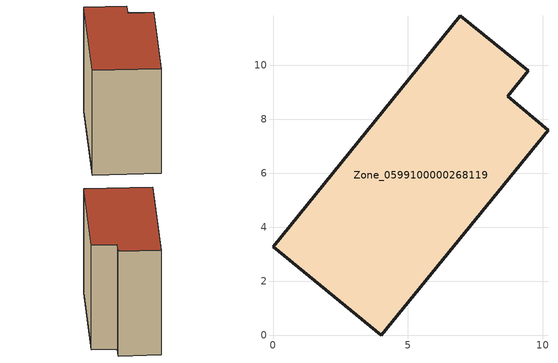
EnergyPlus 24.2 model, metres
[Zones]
Zone_0599100000268119
 floor ground (C_G): 0,3.27 6.94,11.83 9.45,9.79 8.69,8.85 10.19,7.6 4.01,0 z0
 wall outside (C_F): 6.94,11.83 0,3.27 4.01,0 10.19,7.6 8.69,8.85 9.45,9.79 6.94,11.83 z0:8.74
 roof outside (C_R): 0,3.27 4.01,0 10.19,7.6 8.69,8.85 9.45,9.79 6.94,11.83 z8.74
[BUILDING]
Pand.0599100000268119: North Axis=0; Terrain=City; Loads Convergence Tolerance Value=0.04; Temperature Convergence Tolerance Value=0.4; Solar Distribution=FullExterior; Maximum Number of Warmup Days=25; Minimum Number of Warmup Days=1
[Site:Location]
Rotterdam.The.Hague.AP_ZH_NLD Design_Conditions: Latitude=51.96; Longitude=4.45; Time Zone=1; Elevation=-4.5
[SITE:GROUNDTEMPERATURE:BUILDINGSURFACE]
18, 18, 18, 18, 18, 18, 18, 18, 18, 18, 18, 18
[MATERIAL] Thermal Absorptance=0.9; Solar Absorptance=0.7; Visible Absorptance=0.7
Name | Roughness | Thickness | Conductivity | Density | Specific Heat
G.TC.1946 | MediumSmooth | 0.15 | 1 | 540 | 1210
F.TC.1946 | Rough | 0.3 | 0.857143 | 1920 | 840
R.TC.1946 | MediumRough | 0.2 | 0.909091 | 1500 | 1000
[CONSTRUCTION]
C_G: G.TC.1946
C_F: F.TC.1946
C_R: R.TC.1946
[ZONE]
Zone_0599100000268119: Type=1; Multiplier=1; Ceiling Height=Autocalculate; Volume=Autocalculate; Floor Area=autocalculate; Part of Total Floor Area=Yes
[ZONEINFILTRATION:DESIGNFLOWRATE]
Infil_Zone_0599100000268119: Zone or ZoneList or Space or SpaceList=Zone_0599100000268119; Schedule=AlwaysOn; Design Flow Rate Calculation Method=Flow/Area; Flow Rate per Floor Area=0.003; Constant Term Coefficient=1; Temperature Term Coefficient=0; Velocity Term Coefficient=0; Velocity Squared Term Coefficient=0
[HVACTEMPLATE:ZONE:IDEALLOADSAIRSYSTEM]
Zone_0599100000268119: Maximum Heating Supply Air Temperature=50; Minimum Cooling Supply Air Temperature=13; Maximum Heating Supply Air Humidity Ratio=0.0156; Minimum Cooling Supply Air Humidity Ratio=0.0077; Heating Limit=NoLimit; Cooling Limit=NoLimit; Dehumidification Control Type=ConstantSensibleHeatRatio; Cooling Sensible Heat Ratio=0.7; Dehumidification Setpoint=60; Humidification Control Type=None; Humidification Setpoint=30; Outdoor Air Method=None; Outdoor Air Flow Rate per Person=0.00944; Outdoor Air Flow Rate per Zone Floor Area=0; Outdoor Air Flow Rate per Zone=0; Demand Controlled Ventilation Type=None; Outdoor Air Economizer Type=NoEconomizer; Heat Recovery Type=None; Sensible Heat Recovery Effectiveness=0.7; Latent Heat Recovery Effectiveness=0.65
[ZONECONTROL:THERMOSTAT]
ThermostatControl_Zone_0599100000268119: Zone or ZoneList=Zone_0599100000268119; Control Type Schedule=DualSetpointControlType; Control 1=Thermostat_Zone_0599100000268119; Temperature Difference Between Cutout And Setpoint=0
[THERMOSTATSETPOINT:DUALSETPOINT]
Thermostat_Zone_0599100000268119: Heating Setpoint Temperature Schedule=HeatingSetpoint_Zone_0599100000268119; Cooling Setpoint Temperature Schedule=CoolingSetpoint_Zone_0599100000268119
[SCHEDULE:COMPACT]
HeatingSetpoint_Zone_0599100000268119: Through: 12/31, For: AllDays, Until: 24:00, 21
CoolingSetpoint_Zone_0599100000268119: Through: 12/31, For: AllDays, Until: 24:00, 24
DualSetpointControlType: Through: 12/31, For: AllDays, Until: 24:00, 4
AlwaysOn: Through: 12/31, For: AllDays, Until: 24:00, 1
